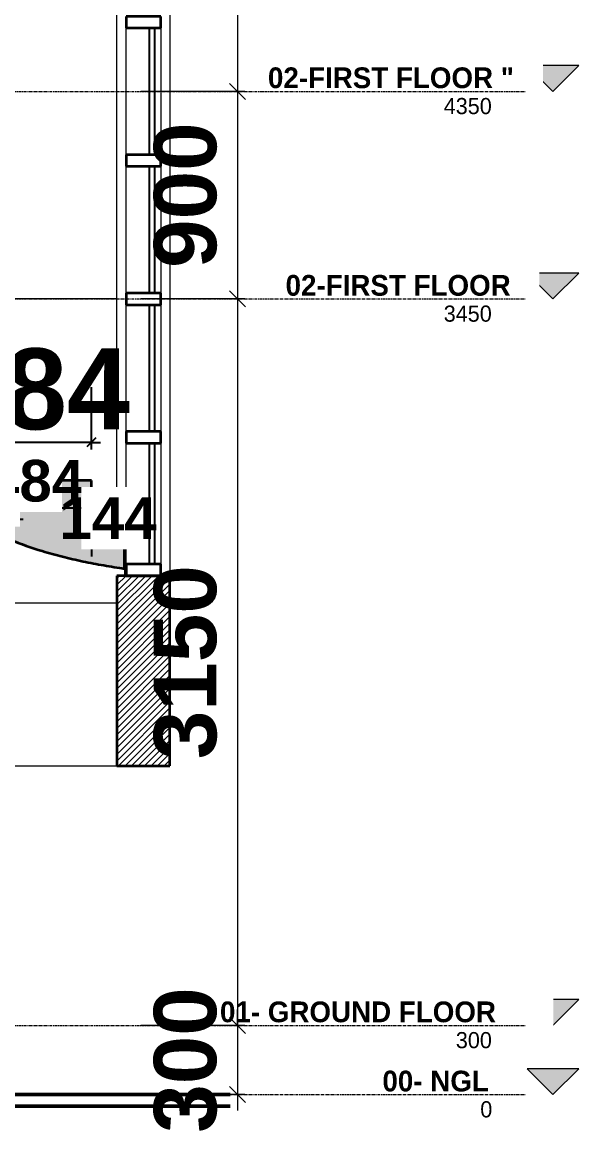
# Model space of a CAD drawing. Header units: inches. Extents: x 22 to 382261, y 22 to 371281.
# Drawn here: x 47202 to 49616, y 51113 to 55920 of the extents above; entities that cross this region are included whole.
import ezdxf

# ---------------------------------------------------------------- set-up
doc = ezdxf.new("R2010")
doc.units = ezdxf.units.IN
doc.header["$MEASUREMENT"] = 0
doc.linetypes.add('Grid Line 1_2_', pattern=[22.225, 12.7, -3.175, 3.175, -3.175])
for name, color, linetype, lineweight in [('A-ANNO-DIMS', 211, 'Continuous', 9), ('A-FLOR', 192, 'Continuous', 9), ('A-FLOR-LEVL', 51, 'Continuous', 9), ('A-GLAZ-CURT', 52, 'Continuous', 9), ('A-GLAZ-CWMG', 51, 'Continuous', 9), ('A-WALL-PATT', 111, 'Continuous', 9), ('I-WALL', 2, 'Continuous', 9), ('S-STRS', 31, 'Continuous', 9)]:
    doc.layers.add(name, color=color, linetype=linetype, lineweight=lineweight)
doc.styles.add('Arial_B', font='arialbd.ttf', dxfattribs={"height": 350.793651})
doc.styles.add('Arial_B_1', font='arialbd.ttf', dxfattribs={"height": 180.555556})
doc.styles.add('Arial_B_2', font='arialbd.ttf', dxfattribs={"height": 270.833333})
doc.styles.add('Century Gothic', font='GOTHIC.TTF', dxfattribs={"height": 255})
doc.styles.add('Century Gothic_B', font='GOTHICB.TTF', dxfattribs={"height": 510})
doc.dimstyles.new('1_3', dxfattribs={"dimscale": 304.8, "dimtxt": 51.01297, "dimasz": 0.065104, "dimexe": 0.164042, "dimexo": 0.0625, "dimgap": 0.082021, "dimtad": 1, "dimdec": 0, "dimzin": 0, "dimdsep": 46, "dimtxsty": 'Arial_B_1', "dimblk1": 'OBLIQUE', "dimblk2": 'OBLIQUE', "dimsah": 1, "dimcen": 0.09, "dimdle": 0.164042, "dimazin": 0, "dimtfac": 1, "dimtdec": 4, "dimtix": 1, "dimtmove": 0, "dimatfit": 3, "dimfxl": 0.164042, "dimfxlon": 1, "dimtvp": 1, "dimtfill": 1, "dimtolj": 1, "dimtzin": 0, "dimarcsym": 2})
doc.dimstyles.new('2_1', dxfattribs={"dimscale": 304.8, "dimtxt": 204.05188, "dimasz": 0.130208, "dimexe": 0.787402, "dimexo": 0.0625, "dimgap": 0.164042, "dimtad": 1, "dimdec": 0, "dimzin": 0, "dimdsep": 46, "dimtxsty": 'Arial_B', "dimblk1": 'OBLIQUE', "dimblk2": 'OBLIQUE', "dimsah": 1, "dimcen": 0.09, "dimdle": 0.328084, "dimazin": 0, "dimtfac": 1, "dimtdec": 4, "dimtix": 1, "dimtmove": 1, "dimatfit": 3, "dimfxl": 0.328084, "dimfxlon": 1, "dimtvp": 1, "dimtolj": 1, "dimtzin": 0, "dimarcsym": 2})
doc.dimstyles.new('2_2', dxfattribs={"dimscale": 304.8, "dimtxt": 267.818092, "dimasz": 0.227865, "dimexe": 1.377953, "dimexo": 0.0625, "dimgap": 0.287073, "dimtad": 1, "dimdec": 0, "dimzin": 0, "dimdsep": 46, "dimtxsty": 'Arial_B_2', "dimblk1": 'OBLIQUE', "dimblk2": 'OBLIQUE', "dimsah": 1, "dimcen": 0.09, "dimdle": 0.574147, "dimazin": 0, "dimtfac": 1, "dimtdec": 4, "dimtix": 1, "dimtmove": 0, "dimatfit": 3, "dimfxl": 0.574147, "dimfxlon": 1, "dimtvp": 1, "dimtolj": 1, "dimtzin": 0, "dimlwd": 18, "dimlwe": 18, "dimarcsym": 2})

# ---------------------------------------------------------------- blocks, each defined once
blk = doc.blocks.new('System Panel - Glazed-442035-Section C-C - STAIRS')
at = {"layer": 'A-GLAZ-CURT', "lineweight": 25}
for p, q in [((13047.7, 2825), (13047.7, 2300)), ((13072.7, 2825), (13047.7, 2825)), ((13072.7, 2300), (13072.7, 2825)), ((13047.7, 2300), (13072.7, 2300))]:
    blk.add_line(p, q, dxfattribs=at)
blk = doc.blocks.new('System Panel - Glazed-442036-Section C-C - STAIRS')
at = {"layer": 'A-GLAZ-CURT', "lineweight": 25}
for p, q in [((13047.7, 3425), (13047.7, 2875)), ((13072.7, 3425), (13047.7, 3425)), ((13072.7, 2875), (13072.7, 3425)), ((13047.7, 2875), (13072.7, 2875))]:
    blk.add_line(p, q, dxfattribs=at)
blk = doc.blocks.new('Rectangular Mullion - 50 x 150mm-442032-Section C-C - STAIRS')
at = {"layer": 'A-GLAZ-CWMG'}
for p, q in [((12948.2, 2300), (12948.2, 2825)), ((13098.2, 2825), (13098.2, 2300))]:
    blk.add_line(p, q, dxfattribs=at)
blk = doc.blocks.new('Rectangular Mullion - 50 x 150mm-440587-Section C-C - STAIRS')
at = {"layer": 'A-GLAZ-CWMG', "lineweight": 35}
for p, q in [((12948.2, 2875), (12948.2, 2825)), ((13098.2, 2875), (12948.2, 2875)), ((13098.2, 2825), (13098.2, 2875)), ((12948.2, 2825), (13098.2, 2825))]:
    blk.add_line(p, q, dxfattribs=at)
blk = doc.blocks.new('Rectangular Mullion - 50 x 150mm-440585-Section C-C - STAIRS')
at = {"layer": 'A-GLAZ-CWMG', "lineweight": 35}
for p, q in [((12948.2, 2300), (12948.2, 2250)), ((13098.2, 2300), (12948.2, 2300)), ((13098.2, 2250), (13098.2, 2300)), ((12948.2, 2250), (13098.2, 2250))]:
    blk.add_line(p, q, dxfattribs=at)
blk = doc.blocks.new('Rectangular Mullion - 50 x 150mm-442033-Section C-C - STAIRS')
at = {"layer": 'A-GLAZ-CWMG'}
for p, q in [((12948.2, 2875), (12948.2, 3425)), ((13098.2, 3425), (13098.2, 2875))]:
    blk.add_line(p, q, dxfattribs=at)
blk = doc.blocks.new('Level - Level Head - Circle 2-744587-Section C-C - STAIRS')
at = {"layer": 'A-FLOR-LEVL'}
blk.add_hatch(color=256, dxfattribs=at).paths.add_polyline_path([(14686.6, 112.3), (14911.1, 112.3), (14798.9, 0)])
for p, q in [((14686.6, 112.3), (14798.9, 0)), ((14911.1, 112.3), (14686.6, 112.3)), ((14798.9, 0), (14911.1, 112.3))]:
    blk.add_line(p, q, dxfattribs=at)
blk = doc.blocks.new('_Oblique')
at = {"color": 0, "linetype": 'ByBlock', "lineweight": -2}
blk.add_line((-0.5, -0.5), (0.5, 0.5), dxfattribs=at)
blk = doc.blocks.new('*D5032')
at = {"layer": 'A-ANNO-DIMS', "color": 0, "lineweight": -2, "transparency": 16777216}
for p, q in [((47018.3, 54067.4), (47018.3, 54338.3)), ((47502.4, 54067.4), (47502.4, 54338.3)), ((47018.3, 54098.3), (46978.6, 54098.3)), ((47502.4, 54098.3), (47018.3, 54098.3)), ((47502.4, 54098.3), (47542, 54098.3))]:
    blk.add_line(p, q, dxfattribs=at)
at = {"layer": 'Defpoints', "color": 0, "transparency": 16777216}
for p in [(47018.3, 54098.3), (47018.3, 54048.3), (47502.4, 54048.3)]:
    blk.add_point(p, dxfattribs=at)
at = {"layer": 'A-ANNO-DIMS', "color": 0, "lineweight": -2, "transparency": 16777216, "xscale": 39.68749999999999, "yscale": 39.68749999999999, "zscale": 39.68749999999999}
blk.add_blockref('_Oblique', (47018.3, 54098.3), dxfattribs=at)
at = {"layer": 'A-ANNO-DIMS', "color": 0, "lineweight": -2, "transparency": 16777216, "xscale": 39.68749999999999, "yscale": 39.68749999999999, "zscale": 39.68749999999999, "rotation": 180}
blk.add_blockref('_Oblique', (47502.4, 54098.3), dxfattribs=at)
at = {"layer": 'A-ANNO-DIMS', "color": 0, "transparency": 16777216, "insert": (47260.3, 54327.6), "char_height": 350.79, "width": 279.843, "attachment_point": 5, "style": 'Arial_B'}
blk.add_mtext('\\A1;484', dxfattribs=at)
blk = doc.blocks.new('*D5035')
at = {"layer": 'A-ANNO-DIMS', "color": 0, "lineweight": -2, "transparency": 16777216}
for p, q in [((47175.7, 53932.7), (47175.7, 53952.5)), ((47206.7, 53932.7), (47125.7, 53932.7)), ((47175.7, 53932.7), (47175.7, 53763.9)), ((47206.7, 53763.9), (47125.7, 53763.9)), ((47175.7, 53763.9), (47175.7, 53744.1))]:
    blk.add_line(p, q, dxfattribs=at)
at = {"layer": 'Defpoints', "color": 0, "transparency": 16777216}
for p in [(47225.7, 53932.7), (47225.7, 53763.9)]:
    blk.add_point(p, dxfattribs=at)
at = {"layer": 'A-ANNO-DIMS', "color": 0, "lineweight": -2, "transparency": 16777216, "xscale": 19.84375, "yscale": 19.84375, "zscale": 19.84375}
for p, rotation in [((47175.7, 53932.7), 270), ((47175.7, 53763.9), 90)]:
    blk.add_blockref('_Oblique', p, dxfattribs=dict(at, rotation=rotation))
at = {"layer": 'A-ANNO-DIMS', "color": 0, "transparency": 16777216, "insert": (47058.5, 53848.3), "char_height": 180.56, "width": 139.921, "attachment_point": 5, "rotation": 90, "style": 'Arial_B_1', "bg_fill": 3, "box_fill_scale": 1.25, "bg_fill_color": 256, "bg_fill_true_color": 13158600, "bg_fill_transparency": 0}
blk.add_mtext('\\A1;169', dxfattribs=at)
at = {"layer": 'Defpoints', "color": 0, "transparency": 16777216}
blk.add_point((47175.7, 53763.9), dxfattribs=at)
blk = doc.blocks.new('*D5036')
at = {"layer": 'A-ANNO-DIMS', "color": 0, "lineweight": 18, "transparency": 16777216}
for p, q in [((48136.4, 57895.2), (48136.4, 55445.2)), ((48167.3, 57720.2), (47716.4, 57720.2)), ((48167.3, 55620.2), (47716.4, 55620.2))]:
    blk.add_line(p, q, dxfattribs=at)
at = {"layer": 'Defpoints', "color": 0, "transparency": 16777216}
for p in [(48186.4, 57720.2), (48136.4, 55620.2), (48186.4, 55620.2)]:
    blk.add_point(p, dxfattribs=at)
at = {"layer": 'A-ANNO-DIMS', "color": 0, "lineweight": 18, "transparency": 16777216, "xscale": 69.45312499999999, "yscale": 69.45312499999999, "zscale": 69.45312499999999}
for p, rotation in [((48136.4, 57720.2), 90), ((48136.4, 55620.2), 270)]:
    blk.add_blockref('_Oblique', p, dxfattribs=dict(at, rotation=rotation))
at = {"layer": 'A-ANNO-DIMS', "color": 0, "lineweight": 18, "transparency": 16777216, "insert": (47910.6, 56670.2), "char_height": 270.83, "width": 279.843, "attachment_point": 5, "rotation": 90, "style": 'Arial_B_2'}
blk.add_mtext('\\A1;2100', dxfattribs=at)
blk = doc.blocks.new('*D5037')
at = {"layer": 'A-ANNO-DIMS', "color": 0, "lineweight": 18, "transparency": 16777216}
for p, q in [((48136.4, 55795.2), (48136.4, 54545.2)), ((48167.3, 55620.2), (47716.4, 55620.2)), ((48167.3, 54720.2), (47716.4, 54720.2))]:
    blk.add_line(p, q, dxfattribs=at)
at = {"layer": 'Defpoints', "color": 0, "transparency": 16777216}
for p in [(48186.4, 55620.2), (48136.4, 54720.2), (48186.4, 54720.2)]:
    blk.add_point(p, dxfattribs=at)
at = {"layer": 'A-ANNO-DIMS', "color": 0, "lineweight": 18, "transparency": 16777216, "xscale": 69.45312499999999, "yscale": 69.45312499999999, "zscale": 69.45312499999999}
for p, rotation in [((48136.4, 55620.2), 90), ((48136.4, 54720.2), 270)]:
    blk.add_blockref('_Oblique', p, dxfattribs=dict(at, rotation=rotation))
at = {"layer": 'A-ANNO-DIMS', "color": 0, "lineweight": 18, "transparency": 16777216, "insert": (47910.5, 55170.2), "char_height": 270.83, "width": 209.882, "attachment_point": 5, "rotation": 90, "style": 'Arial_B_2'}
blk.add_mtext('\\A1;900', dxfattribs=at)
blk = doc.blocks.new('*D5038')
at = {"layer": 'A-ANNO-DIMS', "color": 0, "lineweight": 18, "transparency": 16777216}
for p, q in [((48136.4, 54895.2), (48136.4, 51395.2)), ((48167.3, 54720.2), (47716.4, 54720.2)), ((48167.3, 51570.2), (47716.4, 51570.2))]:
    blk.add_line(p, q, dxfattribs=at)
at = {"layer": 'Defpoints', "color": 0, "transparency": 16777216}
for p in [(48186.4, 54720.2), (48136.4, 51570.2), (48186.4, 51570.2)]:
    blk.add_point(p, dxfattribs=at)
at = {"layer": 'A-ANNO-DIMS', "color": 0, "lineweight": 18, "transparency": 16777216, "xscale": 69.45312499999999, "yscale": 69.45312499999999, "zscale": 69.45312499999999}
for p, rotation in [((48136.4, 54720.2), 90), ((48136.4, 51570.2), 270)]:
    blk.add_blockref('_Oblique', p, dxfattribs=dict(at, rotation=rotation))
at = {"layer": 'A-ANNO-DIMS', "color": 0, "lineweight": 18, "transparency": 16777216, "insert": (47910.6, 53145.2), "char_height": 270.83, "width": 279.843, "attachment_point": 5, "rotation": 90, "style": 'Arial_B_2'}
blk.add_mtext('\\A1;3150', dxfattribs=at)
blk = doc.blocks.new('*D5039')
at = {"layer": 'A-ANNO-DIMS', "color": 0, "lineweight": 18, "transparency": 16777216}
for p, q in [((48136.4, 51570.2), (48136.4, 51639.6)), ((48167.3, 51570.2), (47716.4, 51570.2)), ((48136.4, 51570.2), (48136.4, 51270.2)), ((48167.3, 51270.2), (47716.4, 51270.2)), ((48136.4, 51270.2), (48136.4, 51200.7))]:
    blk.add_line(p, q, dxfattribs=at)
at = {"layer": 'Defpoints', "color": 0, "transparency": 16777216}
for p in [(48186.4, 51570.2), (48136.4, 51270.2), (48186.4, 51270.2)]:
    blk.add_point(p, dxfattribs=at)
at = {"layer": 'A-ANNO-DIMS', "color": 0, "lineweight": 18, "transparency": 16777216, "xscale": 69.45312499999999, "yscale": 69.45312499999999, "zscale": 69.45312499999999}
for p, rotation in [((48136.4, 51570.2), 270), ((48136.4, 51270.2), 90)]:
    blk.add_blockref('_Oblique', p, dxfattribs=dict(at, rotation=rotation))
at = {"layer": 'A-ANNO-DIMS', "color": 0, "lineweight": 18, "transparency": 16777216, "insert": (47910.6, 51420.2), "char_height": 270.83, "width": 209.882, "attachment_point": 5, "rotation": 90, "style": 'Arial_B_2'}
blk.add_mtext('\\A1;300', dxfattribs=at)
blk = doc.blocks.new('*D5062')
at = {"layer": 'A-ANNO-DIMS', "color": 0, "lineweight": -2, "transparency": 16777216}
for p, q in [((47018.3, 53844.5), (47018.3, 53763.6)), ((47502.4, 53782.6), (47502.4, 53863.6)), ((47552.4, 53813.6), (46968.3, 53813.6))]:
    blk.add_line(p, q, dxfattribs=at)
at = {"layer": 'Defpoints', "color": 0, "transparency": 16777216}
for p in [(47018.3, 53863.6), (47018.3, 53813.6), (47502.4, 53763.6)]:
    blk.add_point(p, dxfattribs=at)
at = {"layer": 'A-ANNO-DIMS', "color": 0, "lineweight": -2, "transparency": 16777216, "xscale": 19.84375, "yscale": 19.84375, "zscale": 19.84375, "rotation": 180}
blk.add_blockref('_Oblique', (47018.3, 53813.6), dxfattribs=at)
at = {"layer": 'A-ANNO-DIMS', "color": 0, "lineweight": -2, "transparency": 16777216, "xscale": 19.84375, "yscale": 19.84375, "zscale": 19.84375}
blk.add_blockref('_Oblique', (47502.4, 53813.6), dxfattribs=at)
at = {"layer": 'A-ANNO-DIMS', "color": 0, "transparency": 16777216, "insert": (47260.3, 53930.8), "char_height": 180.56, "width": 139.921, "attachment_point": 5, "style": 'Arial_B_1', "bg_fill": 3, "box_fill_scale": 1.25, "bg_fill_color": 256, "bg_fill_true_color": 13158600, "bg_fill_transparency": 0}
blk.add_mtext('\\A1;484', dxfattribs=at)
blk = doc.blocks.new('*D5063')
at = {"layer": 'A-ANNO-DIMS', "color": 0, "lineweight": -2, "transparency": 16777216}
for p, q in [((47646.3, 53623.1), (47646.3, 53704.1)), ((47502.4, 53654.1), (47482.5, 53654.1)), ((47502.4, 53685), (47502.4, 53604.1)), ((47646.3, 53654.1), (47502.4, 53654.1)), ((47646.3, 53654.1), (47666.2, 53654.1))]:
    blk.add_line(p, q, dxfattribs=at)
at = {"layer": 'Defpoints', "color": 0, "transparency": 16777216}
blk.add_point((47646.3, 53604.1), dxfattribs=at)
at = {"layer": 'A-ANNO-DIMS', "color": 0, "lineweight": -2, "transparency": 16777216, "xscale": 19.84375, "yscale": 19.84375, "zscale": 19.84375}
blk.add_blockref('_Oblique', (47502.4, 53654.1), dxfattribs=at)
at = {"layer": 'A-ANNO-DIMS', "color": 0, "lineweight": -2, "transparency": 16777216, "xscale": 19.84375, "yscale": 19.84375, "zscale": 19.84375, "rotation": 180}
blk.add_blockref('_Oblique', (47646.3, 53654.1), dxfattribs=at)
at = {"layer": 'A-ANNO-DIMS', "color": 0, "transparency": 16777216, "insert": (47574.3, 53769.7), "char_height": 180.56, "width": 139.921, "attachment_point": 5, "style": 'Arial_B_1', "bg_fill": 3, "box_fill_scale": 1.25, "bg_fill_color": 256, "bg_fill_true_color": 13158600, "bg_fill_transparency": 0}
blk.add_mtext('\\A1;144', dxfattribs=at)
at = {"layer": 'Defpoints', "color": 0, "transparency": 16777216}
for p in [(47502.4, 53704.1), (47502.4, 53654.1)]:
    blk.add_point(p, dxfattribs=at)

msp = doc.modelspace()

# ---------------------------------------------------------------- hatches: boundary and pattern name
at = {"layer": 'A-WALL-PATT'}
h = msp.add_hatch(dxfattribs=at)
h.set_pattern_fill('FP_3', color=256, style=0, pattern_type=2)
h.set_pattern_definition([(45, (38097.885, 55901.265), (-14.142136, 14.142136), [])])
h.paths.add_polyline_path([(47612.9, 52695.2), (47842.9, 52695.2), (47842.9, 53520.2), (47612.9, 53520.2), (47612.9, 52750.3)])
at = {"layer": 'S-STRS'}
h = msp.add_hatch(dxfattribs=at)
h.set_pattern_fill('FP_4', color=256, style=0, pattern_type=2)
h.set_pattern_definition([(50, (38097.885, 55901.265), (91.09195, -7.9692), [9.525, -104.775]), (355, (38097.89, 55901.265), (-17.6212, 95.5283), [7.62, -83.82]), (100.451, (38105.48, 55900.6), (73.47134, 87.55785), [8.095, -89.045]), (46.184, (38097.89, 55926.66), (135.5398, -21.0213), [14.287, -157.162]), (96.636, (38109.18, 55924.91), (118.7017, 123.7142), [12.143, -133.568]), (351.184, (38097.89, 55926.66), (118.7029, 123.713), [11.43, -125.73]), (21, (38110.585, 55920.315), (75.80726, -51.1323), [9.525, -104.775]), (326, (38110.59, 55920.315), (30.9012, 92.0939), [7.62, -83.82]), (71.451, (38116.9, 55916.05), (106.7084, 40.9602), [8.095, -89.045]), (37.5, (38097.885, 55901.265), (1.54416, 42.27754), [4.191, -78.613, 4.191, -80.899, -84.137]), (37.5, (38097.885, 55901.265), (1.54416, 42.27754), [-167.894, 4.191, -79.946]), (7.5, (38097.885, 55901.265), (33.40972, 50.09037), [4.191, -44.323, 4.191, -76.708, -32.068]), (7.5, (38097.885, 55901.265), (33.40972, 50.09037), [-129.413, 4.191, -27.877]), (327.5, (38069.564, 55901.265), (67.79551, -2.86403), [4.191, -27.559, 4.191, -94.869, -131.445]), (327.5, (38069.564, 55901.265), (67.79551, -2.86403), [-130.81, 4.191, -127.254]), (317.5, (38056.864, 55901.265), (74.06478, 12.71375), [4.191, -37.084, 4.191, -61.595, -93.345]), (317.5, (38056.864, 55901.265), (74.06478, 12.71375), [-107.061, 4.191, -89.154])])
h.paths.add_polyline_path([(47646.3, 53550.6), (47646.3, 53763.9), (47502.4, 53763.9), (47502.4, 53932.7), (47018.3, 53932.7), (47018.3, 54101.4), (46822.9, 54101.4), (46822.9, 54270.2), (46557.9, 54270.2), (46557.9, 54438.9), (46292.9, 54438.9), (46292.9, 54607.7), (46027.9, 54607.7), (46027.9, 54776.4), (45762.9, 54776.4), (45762.9, 54945.2), (45497.9, 54945.2), (45497.9, 55113.9), (45232.9, 55113.9), (45232.9, 55282.7), (44967.9, 55282.7), (44967.9, 55451.4), (44702.9, 55451.4), (44702.9, 55620.2), (44437.9, 55620.2), (44437.9, 55442.3), (46822.9, 53923.6), (46822.9, 53906.7), (46876, 53857.9), (46918.4, 53819.8), (46967.5, 53778), (47018.3, 53737.9), (47087.8, 53703.7), (47150.9, 53676.1), (47219.3, 53650.2), (47288.8, 53627.4), (47359.3, 53607.5), (47430.4, 53590.2), (47511.4, 53573.5), (47596.1, 53558.6)])

# ---------------------------------------------------------------- linework, layer by layer
at = {"layer": 'A-FLOR', "lineweight": 50}
for p, q in [((48104.4, 51270.2), (46942.9, 51270.2)), ((46942.9, 51220.2), (48104.4, 51220.2))]:
    msp.add_line(p, q, dxfattribs=at)
at = {"layer": 'I-WALL'}
for p, q in [((47612.9, 53763.9), (47612.9, 57120.2)), ((47842.9, 57120.2), (47842.9, 53520.2)), ((47612.9, 54720.2), (46896.7, 54720.2)), ((46942.9, 52695.2), (47612.9, 52695.2))]:
    msp.add_line(p, q, dxfattribs=at)
at = {"layer": 'I-WALL', "lineweight": 35}
for p, q in [((47612.9, 53520.2), (47612.9, 52695.2)), ((47842.9, 53520.2), (47612.9, 53520.2)), ((47842.9, 52695.2), (47842.9, 53520.2)), ((47612.9, 52695.2), (47842.9, 52695.2))]:
    msp.add_line(p, q, dxfattribs=at)
at = {"layer": 'S-STRS', "lineweight": 35}
for p, q in [((47502.4, 53932.7), (47018.3, 53932.7)), ((47502.4, 53763.9), (47502.4, 53932.7)), ((47646.3, 53763.9), (47502.4, 53763.9)), ((47646.3, 53550.6), (47646.3, 53763.9))]:
    msp.add_line(p, q, dxfattribs=at)
at = {"layer": 'S-STRS', "flags": 128}
msp.add_lwpolyline([(47612.9, 53400.4), (47571.4, 53400.4), (47496.6, 53400.4), (47421.7, 53400.4), (47346.8, 53400.4), (47271.9, 53400.4), (47197, 53400.4), (47122.1, 53400.4), (47047.3, 53400.4)], dxfattribs=at)
at = {"layer": 'S-STRS', "lineweight": 35}
msp.add_open_spline([(47018.3, 53737.9), (47039.9, 53726.5), (47083.6, 53704.9), (47173, 53665.8), (47270.9, 53631.5), (47376.8, 53602.3), (47466.1, 53581.9), (47555.9, 53564.8), (47616.1, 53555), (47646.3, 53550.6)], degree=3, knots=[0, 0, 0, 0, 0.111111, 0.222222, 0.444444, 0.583333, 0.722222, 0.861111, 1, 1, 1, 1], dxfattribs=at)
at = {"layer": 'S-STRS'}
msp.add_open_spline([(47646.3, 53550.6), (47646.3, 53541), (47646.3, 53530.8), (47646.3, 53520.3)], degree=3, dxfattribs=at)

# ---------------------------------------------------------------- block references
at = {"layer": 'A-FLOR-LEVL'}
for p in [(34704.7, 55620.2), (34704.7, 54720.2), (34704.7, 51570.2), (34704.7, 51270.2)]:
    msp.add_blockref('Level - Level Head - Circle 2-744587-Section C-C - STAIRS', p, dxfattribs=at)
at = {"layer": 'A-GLAZ-CURT'}
for name, p in [('System Panel - Glazed-442036-Section C-C - STAIRS', (34704.7, 52470.2)), ('System Panel - Glazed-442036-Section C-C - STAIRS', (34704.7, 51870.2)), ('System Panel - Glazed-442036-Section C-C - STAIRS', (34704.7, 51270.2)), ('System Panel - Glazed-442035-Section C-C - STAIRS', (34704.7, 51270.2))]:
    msp.add_blockref(name, p, dxfattribs=at)
at = {"layer": 'A-GLAZ-CWMG'}
for name, p in [('Rectangular Mullion - 50 x 150mm-440587-Section C-C - STAIRS', (34704.7, 53070.2)), ('Rectangular Mullion - 50 x 150mm-442033-Section C-C - STAIRS', (34704.7, 52470.2)), ('Rectangular Mullion - 50 x 150mm-440587-Section C-C - STAIRS', (34704.7, 52470.2)), ('Rectangular Mullion - 50 x 150mm-442033-Section C-C - STAIRS', (34704.7, 51870.2)), ('Rectangular Mullion - 50 x 150mm-440587-Section C-C - STAIRS', (34704.7, 51870.2)), ('Rectangular Mullion - 50 x 150mm-442033-Section C-C - STAIRS', (34704.7, 51270.2)), ('Rectangular Mullion - 50 x 150mm-440587-Section C-C - STAIRS', (34704.7, 51270.2)), ('Rectangular Mullion - 50 x 150mm-442032-Section C-C - STAIRS', (34704.7, 51270.2)), ('Rectangular Mullion - 50 x 150mm-440585-Section C-C - STAIRS', (34704.7, 51270.2))]:
    msp.add_blockref(name, p, dxfattribs=at)

# ---------------------------------------------------------------- texts
at = {"layer": 'A-FLOR-LEVL', "insert": (48764.3, 51374.1), "char_height": 90, "width": 569.198, "attachment_point": 1, "style": 'Century Gothic_B', "bg_fill": 3, "box_fill_scale": 1.25, "bg_fill_color": 256, "bg_fill_true_color": 13158600, "bg_fill_transparency": 0}
msp.add_mtext('00- NGL', dxfattribs=at)

# ---------------------------------------------------------------- dimensions: what is measured, and where the dimension line sits
at = {"layer": 'A-ANNO-DIMS', "lineweight": 18}
for base, p1, p2, override, picture, middle in [((48136.4, 55620.2), (48186.4, 57720.2), (48186.4, 55620.2), {"dimpost": '<>', "dimfxl": 2100}, '*D5036', (47910.6, 56670.2)), ((48136.4, 54720.2), (48186.4, 55620.2), (48186.4, 54720.2), {"dimpost": '<>', "dimfxl": 900}, '*D5037', (47910.5, 55170.2))]:
    dim = msp.add_linear_dim(base=base, p1=p1, p2=p2, angle=90, dimstyle='2_2', override=override, dxfattribs=at)
    dim.commit()
    dim.dimension.update_dxf_attribs({"geometry": picture, "text_midpoint": middle})
at = {"layer": 'A-ANNO-DIMS'}
dim = msp.add_linear_dim(base=(47018.3, 54098.3), p1=(47502.4, 54048.3), p2=(47018.3, 54048.3), dimstyle='2_1', override={"dimpost": '<>', "dimfxl": 484.045971}, dxfattribs=at)
dim.commit()
dim.dimension.update_dxf_attribs({"geometry": '*D5032', "text_midpoint": (47260.3, 54327.6)})

# ---------------------------------------------------------------- next in the draw order: texts
at = {"layer": 'A-FLOR-LEVL', "attachment_point": 1, "bg_fill": 3, "box_fill_scale": 1.25, "bg_fill_color": 256, "bg_fill_true_color": 13158600, "bg_fill_transparency": 0}
for s, insert, char_height, width, style in [('02-FIRST FLOOR "', (48267.8, 55724.1), 90, 1170.464, 'Century Gothic_B'), ('02-FIRST FLOOR', (48344.3, 54824.1), 90, 1078.27, 'Century Gothic_B'), ('01- GROUND FLOOR', (48059.8, 51674.1), 90, 1422.995, 'Century Gothic_B'), ('0', (49188.6, 51241.5), 70, 64.135, 'Century Gothic')]:
    msp.add_mtext(s, dxfattribs=dict(at, insert=insert, char_height=char_height, width=width, style=style))

# ---------------------------------------------------------------- next in the draw order: dimensions: what is measured, and where the dimension line sits
at = {"layer": 'A-ANNO-DIMS'}
dim = msp.add_linear_dim(base=(47175.7, 53763.9), p1=(47225.7, 53932.7), p2=(47225.7, 53763.9), angle=90, dimstyle='1_3', override={"dimpost": '<>', "dimfxl": 168.75}, dxfattribs=at)
dim.commit()
dim.dimension.update_dxf_attribs({"geometry": '*D5035', "text_midpoint": (47058.5, 53848.3)})

# ---------------------------------------------------------------- next in the draw order: linework, layer by layer
at = {"layer": 'A-FLOR-LEVL', "linetype": 'Grid Line 1_2_'}
msp.add_line((42408.3, 51270.2), (49383.9, 51270.2), dxfattribs=at)

# ---------------------------------------------------------------- next in the draw order: texts
at = {"layer": 'A-FLOR-LEVL', "char_height": 70, "attachment_point": 1, "style": 'Century Gothic', "bg_fill": 3, "box_fill_scale": 1.25, "bg_fill_color": 256, "bg_fill_true_color": 13158600, "bg_fill_transparency": 0}
for s, insert, width in [('4350', (49030.1, 55591.5), 256.54), ('3450', (49030.1, 54691.5), 256.54), ('300', (49082.6, 51541.5), 192.405)]:
    msp.add_mtext(s, dxfattribs=dict(at, insert=insert, width=width))

# ---------------------------------------------------------------- next in the draw order: dimensions: what is measured, and where the dimension line sits
at = {"layer": 'A-ANNO-DIMS', "lineweight": 18}
for base, p1, p2, override, picture, middle in [((48136.4, 51570.2), (48186.4, 54720.2), (48186.4, 51570.2), {"dimpost": '<>', "dimfxl": 3150}, '*D5038', (47910.6, 53145.2)), ((48136.4, 51270.2), (48186.4, 51570.2), (48186.4, 51270.2), {"dimpost": '<>', "dimfxl": 300}, '*D5039', (47910.6, 51420.2))]:
    dim = msp.add_linear_dim(base=base, p1=p1, p2=p2, angle=90, dimstyle='2_2', override=override, dxfattribs=at)
    dim.commit()
    dim.dimension.update_dxf_attribs({"geometry": picture, "text_midpoint": middle})
at = {"layer": 'A-ANNO-DIMS'}
dim = msp.add_linear_dim(base=(47018.3, 53813.6), p1=(47502.4, 53763.6), p2=(47018.3, 53863.6), dimstyle='1_3', override={"dimpost": '<>', "dimfxl": 494.267642}, dxfattribs=at)
dim.commit()
dim.dimension.update_dxf_attribs({"geometry": '*D5062', "text_midpoint": (47260.3, 53930.8)})

# ---------------------------------------------------------------- next in the draw order: linework, layer by layer
at = {"layer": 'A-FLOR-LEVL', "linetype": 'Grid Line 1_2_'}
for p, q in [((42408.3, 55620.2), (49383.9, 55620.2)), ((42408.3, 54720.2), (49383.9, 54720.2)), ((42408.3, 51570.2), (49383.9, 51570.2))]:
    msp.add_line(p, q, dxfattribs=at)

# ---------------------------------------------------------------- next in the draw order: dimensions: what is measured, and where the dimension line sits
at = {"layer": 'A-ANNO-DIMS'}
dim = msp.add_linear_dim(base=(47502.4, 53654.1), p1=(47646.3, 53604.1), p2=(47502.4, 53704.1), dimstyle='1_3', override={"dimpost": '<>', "dimfxl": 175.28617}, dxfattribs=at)
dim.commit()
dim.dimension.update_dxf_attribs({"geometry": '*D5063', "text_midpoint": (47574.3, 53769.7)})

doc.saveas('drawing.dxf')
